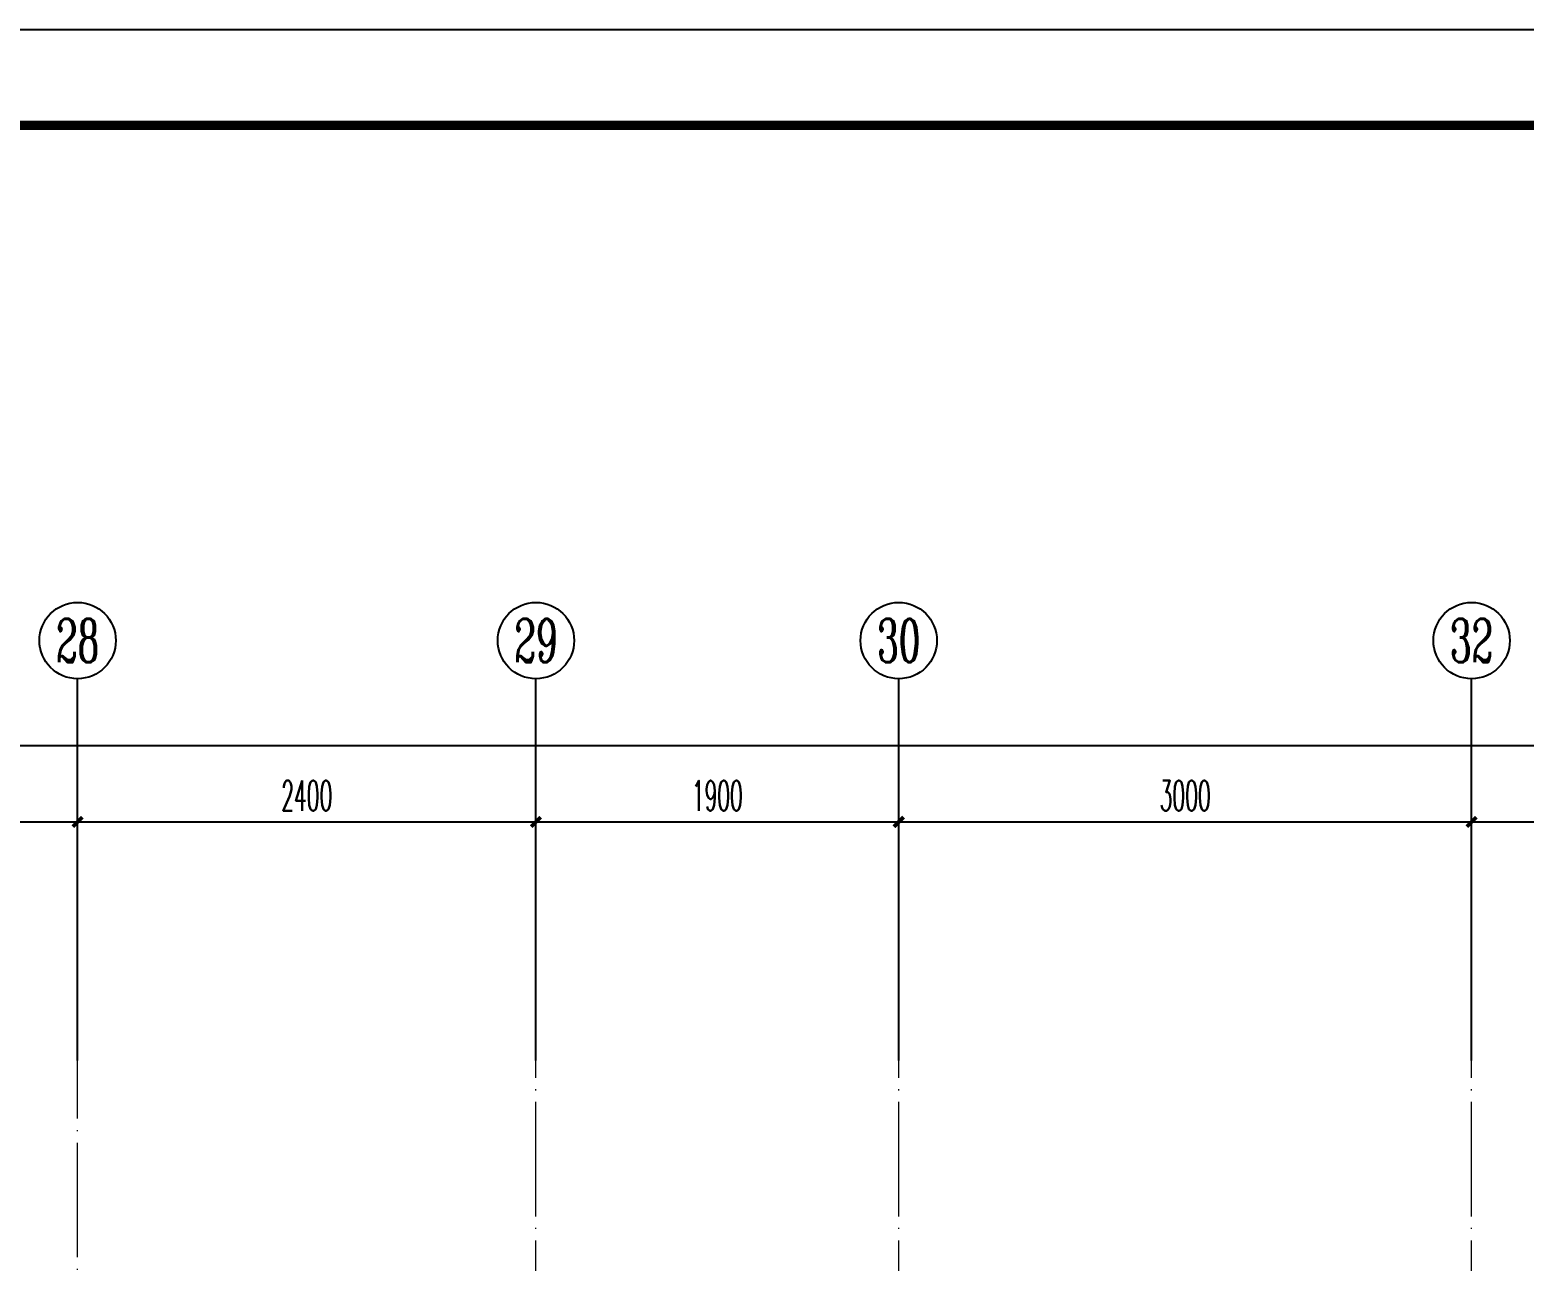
# Model space of a CAD drawing. Extents: x 27938 to 1042331, y -235042 to 1535213.
# Drawn here: x 721867 to 729692, y 147282 to 153731 of the extents above; entities that cross this region are included whole.
import ezdxf
from ezdxf.enums import TextEntityAlignment as Align

# ---------------------------------------------------------------- set-up
doc = ezdxf.new("R2010")
doc.units = 0
doc.header["$LTSCALE"] = 1000
doc.header["$MEASUREMENT"] = 0
doc.linetypes.add('DOTE', pattern=[2.42, 2, -0.2, 0.02, -0.2])
for name, color, linetype in [('3.5方案汇报，与郭总、侯月琴确定户型_t8$0$2020.03.04 -1安徽标准化洋房户型(UA）_t8_t8$0$看线', 154, 'Continuous'), ('AXIS', 3, 'Continuous'), ('AXIS_TEXT', 4, 'Continuous'), ('图框', 140, 'Continuous')]:
    doc.layers.add(name, color=color, linetype=linetype)
doc.layers.add('DOTE', color=19, linetype='DOTE', lineweight=9)
doc.styles.add('_TCH_AXIS', font='COMPLEX', dxfattribs={"bigfont": 'GBCBIG'})
doc.styles.add('_TCH_DIM_T3', font='SIMPLEX.shx', dxfattribs={"width": 0.494118, "bigfont": 'GBCBIG.shx'})
doc.styles.add('COMPLEX', font='COMPLEX')
doc.dimstyles.new('_TCH_ARCH&&50', dxfattribs={"dimtxt": 157.5, "dimasz": 50, "dimexe": 125, "dimexo": 150, "dimgap": 58.75, "dimtad": 1, "dimdec": 0, "dimzin": 0, "dimdsep": 46, "dimtxsty": '_TCH_DIM_T3', "dimblk": 'ARCHTICK', "dimcen": 0.09, "dimclrt": 7, "dimazin": 0, "dimtfac": 1, "dimtdec": 0, "dimtix": 1, "dimtmove": 2, "dimatfit": 3, "dimldrblk": 'ARCHTICK', "dimfxl": 1, "dimtolj": 1, "dimtzin": 0, "dimarcsym": 0})

# ---------------------------------------------------------------- blocks, each defined once
blk = doc.blocks.new('GFDGDGRDGRDG')
at = {"layer": 'DOTE', "linetype": 'DOTE', "ltscale": 0.3}
for p, q in [((615293.7, 360558.3), (615293.7, 376108.3)), ((617693.7, 368758.3), (617693.7, 376108.3)), ((619593.7, 368758.3), (619593.7, 376108.3)), ((622593.7, 368758.3), (622593.7, 376108.3))]:
    blk.add_line(p, q, dxfattribs=at)
blk = doc.blocks.new('A$C3EFC1732')
at = {"layer": '图框'}
blk.add_lwpolyline([(-10512, -59400), (126150, -59400), (126150, 0), (-10512, 0)], close=True, dxfattribs=at)
at = {"layer": '图框', "const_width": 100}
blk.add_lwpolyline([(-8012, -58400), (125150, -58400), (125150, -1000), (-8012, -1000)], close=True, dxfattribs=at)
blk = doc.blocks.new('_ArchTick')
at = {"color": 0, "linetype": 'ByBlock', "const_width": 0.4}
blk.add_lwpolyline([(-0.5, -0.5), (0.5, 0.5)], dxfattribs=at)
blk = doc.blocks.new('*D443')
at = {"layer": 'AXIS', "color": 0, "lineweight": -2}
for p, q in [((729416.6, 148482.3), (729416.6, 149707.3)), ((731216.6, 148482.3), (731216.6, 149707.3)), ((729416.6, 149582.3), (731216.6, 149582.3))]:
    blk.add_line(p, q, dxfattribs=at)
at = {"layer": 'Defpoints', "color": 0}
for p in [(731216.6, 149582.3), (729416.6, 148332.3), (731216.6, 148332.3)]:
    blk.add_point(p, dxfattribs=at)
at = {"layer": 'AXIS', "color": 0, "lineweight": -2, "xscale": 50, "yscale": 50, "zscale": 50, "rotation": 180}
blk.add_blockref('_ArchTick', (729416.6, 149582.3), dxfattribs=at)
at = {"layer": 'AXIS', "color": 0, "lineweight": -2, "xscale": 50, "yscale": 50, "zscale": 50}
blk.add_blockref('_ArchTick', (731216.6, 149582.3), dxfattribs=at)
at = {"layer": 'AXIS', "color": 7, "insert": (730316.6, 149719.8), "char_height": 157.5, "attachment_point": 5, "style": '_TCH_DIM_T3'}
blk.add_mtext('\\A1;1800', dxfattribs=at)
blk = doc.blocks.new('*D444')
at = {"layer": 'AXIS', "color": 0, "lineweight": -2}
for p, q in [((726416.6, 148482.3), (726416.6, 149707.3)), ((729416.6, 148482.3), (729416.6, 149707.3)), ((726416.6, 149582.3), (729416.6, 149582.3))]:
    blk.add_line(p, q, dxfattribs=at)
at = {"layer": 'Defpoints', "color": 0}
for p in [(729416.6, 149582.3), (726416.6, 148332.3), (729416.6, 148332.3)]:
    blk.add_point(p, dxfattribs=at)
at = {"layer": 'AXIS', "color": 0, "lineweight": -2, "xscale": 50, "yscale": 50, "zscale": 50, "rotation": 180}
blk.add_blockref('_ArchTick', (726416.6, 149582.3), dxfattribs=at)
at = {"layer": 'AXIS', "color": 0, "lineweight": -2, "xscale": 50, "yscale": 50, "zscale": 50}
blk.add_blockref('_ArchTick', (729416.6, 149582.3), dxfattribs=at)
at = {"layer": 'AXIS', "color": 7, "insert": (727916.6, 149719.8), "char_height": 157.5, "attachment_point": 5, "style": '_TCH_DIM_T3'}
blk.add_mtext('\\A1;3000', dxfattribs=at)
blk = doc.blocks.new('*D445')
at = {"layer": 'AXIS', "color": 0, "lineweight": -2}
for p, q in [((724516.6, 148482.3), (724516.6, 149707.3)), ((726416.6, 148482.3), (726416.6, 149707.3)), ((724516.6, 149582.3), (726416.6, 149582.3))]:
    blk.add_line(p, q, dxfattribs=at)
at = {"layer": 'Defpoints', "color": 0}
for p in [(726416.6, 149582.3), (724516.6, 148332.3), (726416.6, 148332.3)]:
    blk.add_point(p, dxfattribs=at)
at = {"layer": 'AXIS', "color": 0, "lineweight": -2, "xscale": 50, "yscale": 50, "zscale": 50, "rotation": 180}
blk.add_blockref('_ArchTick', (724516.6, 149582.3), dxfattribs=at)
at = {"layer": 'AXIS', "color": 0, "lineweight": -2, "xscale": 50, "yscale": 50, "zscale": 50}
blk.add_blockref('_ArchTick', (726416.6, 149582.3), dxfattribs=at)
at = {"layer": 'AXIS', "color": 7, "insert": (725466.6, 149719.8), "char_height": 157.5, "attachment_point": 5, "style": '_TCH_DIM_T3'}
blk.add_mtext('\\A1;1900', dxfattribs=at)
blk = doc.blocks.new('*D446')
at = {"layer": 'AXIS', "color": 0, "lineweight": -2}
for p, q in [((722116.6, 148482.3), (722116.6, 149707.3)), ((724516.6, 148482.3), (724516.6, 149707.3)), ((722116.6, 149582.3), (724516.6, 149582.3))]:
    blk.add_line(p, q, dxfattribs=at)
at = {"layer": 'Defpoints', "color": 0}
for p in [(724516.6, 149582.3), (722116.6, 148332.3), (724516.6, 148332.3)]:
    blk.add_point(p, dxfattribs=at)
at = {"layer": 'AXIS', "color": 0, "lineweight": -2, "xscale": 50, "yscale": 50, "zscale": 50, "rotation": 180}
blk.add_blockref('_ArchTick', (722116.6, 149582.3), dxfattribs=at)
at = {"layer": 'AXIS', "color": 0, "lineweight": -2, "xscale": 50, "yscale": 50, "zscale": 50}
blk.add_blockref('_ArchTick', (724516.6, 149582.3), dxfattribs=at)
at = {"layer": 'AXIS', "color": 7, "insert": (723316.6, 149719.8), "char_height": 157.5, "attachment_point": 5, "style": '_TCH_DIM_T3'}
blk.add_mtext('\\A1;2400', dxfattribs=at)
blk = doc.blocks.new('*D447')
at = {"layer": 'AXIS', "color": 0, "lineweight": -2}
for p, q in [((720416.6, 148482.3), (720416.6, 149707.3)), ((722116.6, 148482.3), (722116.6, 149707.3)), ((720416.6, 149582.3), (722116.6, 149582.3))]:
    blk.add_line(p, q, dxfattribs=at)
at = {"layer": 'Defpoints', "color": 0}
for p in [(722116.6, 149582.3), (720416.6, 148332.3), (722116.6, 148332.3)]:
    blk.add_point(p, dxfattribs=at)
at = {"layer": 'AXIS', "color": 0, "lineweight": -2, "xscale": 50, "yscale": 50, "zscale": 50, "rotation": 180}
blk.add_blockref('_ArchTick', (720416.6, 149582.3), dxfattribs=at)
at = {"layer": 'AXIS', "color": 0, "lineweight": -2, "xscale": 50, "yscale": 50, "zscale": 50}
blk.add_blockref('_ArchTick', (722116.6, 149582.3), dxfattribs=at)
at = {"layer": 'AXIS', "color": 7, "insert": (721266.6, 149719.8), "char_height": 157.5, "attachment_point": 5, "style": '_TCH_DIM_T3'}
blk.add_mtext('\\A1;1700', dxfattribs=at)
blk = doc.blocks.new('*D499')
at = {"layer": 'AXIS', "color": 0, "lineweight": -2}
for p, q in [((682316.6, 148482.3), (682316.6, 150107.3)), ((731316.6, 148482.3), (731316.6, 150107.3)), ((682316.6, 149982.3), (731316.6, 149982.3))]:
    blk.add_line(p, q, dxfattribs=at)
at = {"layer": 'Defpoints', "color": 0}
for p in [(731316.6, 149982.3), (682316.6, 148332.3), (731316.6, 148332.3)]:
    blk.add_point(p, dxfattribs=at)
at = {"layer": 'AXIS', "color": 0, "lineweight": -2, "xscale": 50, "yscale": 50, "zscale": 50, "rotation": 180}
blk.add_blockref('_ArchTick', (682316.6, 149982.3), dxfattribs=at)
at = {"layer": 'AXIS', "color": 0, "lineweight": -2, "xscale": 50, "yscale": 50, "zscale": 50}
blk.add_blockref('_ArchTick', (731316.6, 149982.3), dxfattribs=at)
at = {"layer": 'AXIS', "color": 7, "insert": (706816.6, 150119.8), "char_height": 157.5, "attachment_point": 5, "style": '_TCH_DIM_T3'}
blk.add_mtext('\\A1;49000', dxfattribs=at)
blk = doc.blocks.new('_AXISO')
blk.add_circle((0, 0), 0.5)
at = {"layer": 'AXIS_TEXT', "style": 'COMPLEX', "width": 1.041667}
blk.add_attdef('A', text='', height=0.56, dxfattribs=at).set_placement((-0.25, -0.28), (0.25, -0.28), align=Align.FIT)

msp = doc.modelspace()

# ---------------------------------------------------------------- linework, layer by layer
at = {"layer": 'AXIS'}
for p, q in [((722116.6, 148332.3), (722116.6, 150332.3)), ((724516.6, 148332.3), (724516.6, 150332.3)), ((726416.6, 148332.3), (726416.6, 150332.3)), ((729416.6, 148332.3), (729416.6, 150332.3))]:
    msp.add_line(p, q, dxfattribs=at)

# ---------------------------------------------------------------- block references
at = {"xscale": 0.5, "yscale": 0.5, "zscale": 0.5}
msp.add_blockref('A$C3EFC1732', (679162.9, 153731.3), dxfattribs=at)
at = {"layer": '3.5方案汇报，与郭总、侯月琴确定户型_t8$0$2020.03.04 -1安徽标准化洋房户型(UA）_t8_t8$0$看线', "ltscale": 10}
msp.add_blockref('GFDGDGRDGRDG', (106822.9, -227776), dxfattribs=at)
at = {"layer": 'AXIS'}
ref = msp.add_blockref('_AXISO', (722116.6, 150532.3), dxfattribs=dict(at, xscale=400, yscale=400, zscale=400))
ref.add_attrib('A', '28', dxfattribs={"layer": 'AXIS_TEXT', "height": 226.27, "style": '_TCH_AXIS', "width": 0.617647}).set_placement((722003.4, 150419.2), (722229.7, 150419.2), align=Align.FIT)
ref = msp.add_blockref('_AXISO', (724516.6, 150532.3), dxfattribs=dict(at, xscale=400, yscale=400, zscale=400))
ref.add_attrib('A', '29', dxfattribs={"layer": 'AXIS_TEXT', "height": 226.27, "style": '_TCH_AXIS', "width": 0.617647}).set_placement((724403.4, 150419.2), (724629.7, 150419.2), align=Align.FIT)
ref = msp.add_blockref('_AXISO', (726416.6, 150532.3), dxfattribs=dict(at, xscale=400, yscale=400, zscale=400))
ref.add_attrib('A', '30', dxfattribs={"layer": 'AXIS_TEXT', "height": 226.27, "style": '_TCH_AXIS', "width": 0.636364}).set_placement((726303.4, 150419.2), (726529.7, 150419.2), align=Align.FIT)
ref = msp.add_blockref('_AXISO', (729416.6, 150532.3), dxfattribs=dict(at, xscale=400, yscale=400, zscale=400))
ref.add_attrib('A', '32', dxfattribs={"layer": 'AXIS_TEXT', "height": 226.27, "style": '_TCH_AXIS', "width": 0.636364}).set_placement((729303.4, 150419.2), (729529.7, 150419.2), align=Align.FIT)

# ---------------------------------------------------------------- dimensions: what is measured, and where the dimension line sits
for p1, p2, distance, picture, middle in [((682316.6, 148332.3), (731316.6, 148332.3), 1650, '*D499', (706816.6, 150119.8)), ((720416.6, 148332.3), (722116.6, 148332.3), 1250, '*D447', (721266.6, 149719.8)), ((722116.6, 148332.3), (724516.6, 148332.3), 1250, '*D446', (723316.6, 149719.8)), ((724516.6, 148332.3), (726416.6, 148332.3), 1250, '*D445', (725466.6, 149719.8)), ((726416.6, 148332.3), (729416.6, 148332.3), 1250, '*D444', (727916.6, 149719.8)), ((729416.6, 148332.3), (731216.6, 148332.3), 1250, '*D443', (730316.6, 149719.8))]:
    dim = msp.add_aligned_dim(p1=p1, p2=p2, distance=distance, dimstyle='_TCH_ARCH&&50', dxfattribs=at)
    dim.commit()
    dim.dimension.update_dxf_attribs({"geometry": picture, "text_midpoint": middle})

doc.saveas('drawing.dxf')
